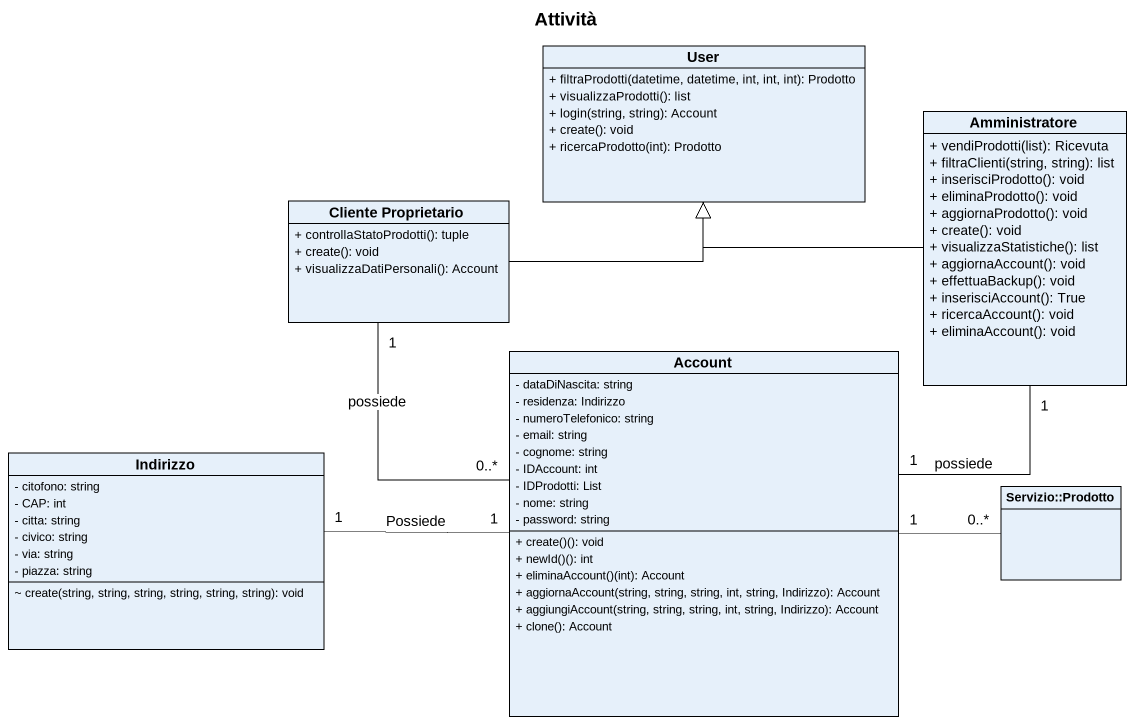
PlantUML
@startuml
title Attività
hide circle
hide empty members
skinparam classAttributeIconSize 0
class User {
  + filtraProdotti(datetime, datetime, int, int, int): Prodotto
  + visualizzaProdotti(): list
  + login(string, string): Account
  + create(): void
  + ricercaProdotto(int): Prodotto
}
class Amministratore {
  + vendiProdotti(list): Ricevuta
  + filtraClienti(string, string): list
  + inserisciProdotto(): void
  + eliminaProdotto(): void
  + aggiornaProdotto(): void
  + create(): void
  + visualizzaStatistiche(): list
  + aggiornaAccount(): void
  + effettuaBackup(): void
  + inserisciAccount(): True
  + ricercaAccount(): void
  + eliminaAccount(): void
}
class "Cliente Proprietario" as Cliente_Proprietario {
  + controllaStatoProdotti(): tuple
  + create(): void
  + visualizzaDatiPersonali(): Account
}
class Account {
  - dataDiNascita: string
  - residenza: Indirizzo
  - numeroTelefonico: string
  - email: string
  - cognome: string
  - IDAccount: int
  - IDProdotti: List
  - nome: string
  - password: string
  + create()(): void
  + newId()(): int
  + eliminaAccount()(int): Account
  + aggiornaAccount(string, string, string, int, string, Indirizzo): Account
  + aggiungiAccount(string, string, string, int, string, Indirizzo): Account
  + clone(): Account
}
class Indirizzo {
  - citofono: string
  - CAP: int
  - citta: string
  - civico: string
  - via: string
  - piazza: string
  ~ create(string, string, string, string, string, string): void
}
class "Servizio::Prodotto" as Servizio_Prodotto
Amministratore -left-|> User
Cliente_Proprietario -right-|> User
Cliente_Proprietario "1" -- "0..*" Account : possiede
Account "1" -up- "1" Amministratore : possiede
Indirizzo "1" -right- "1" Account : Possiede
Servizio_Prodotto "0..*" -left- "1" Account
@enduml
